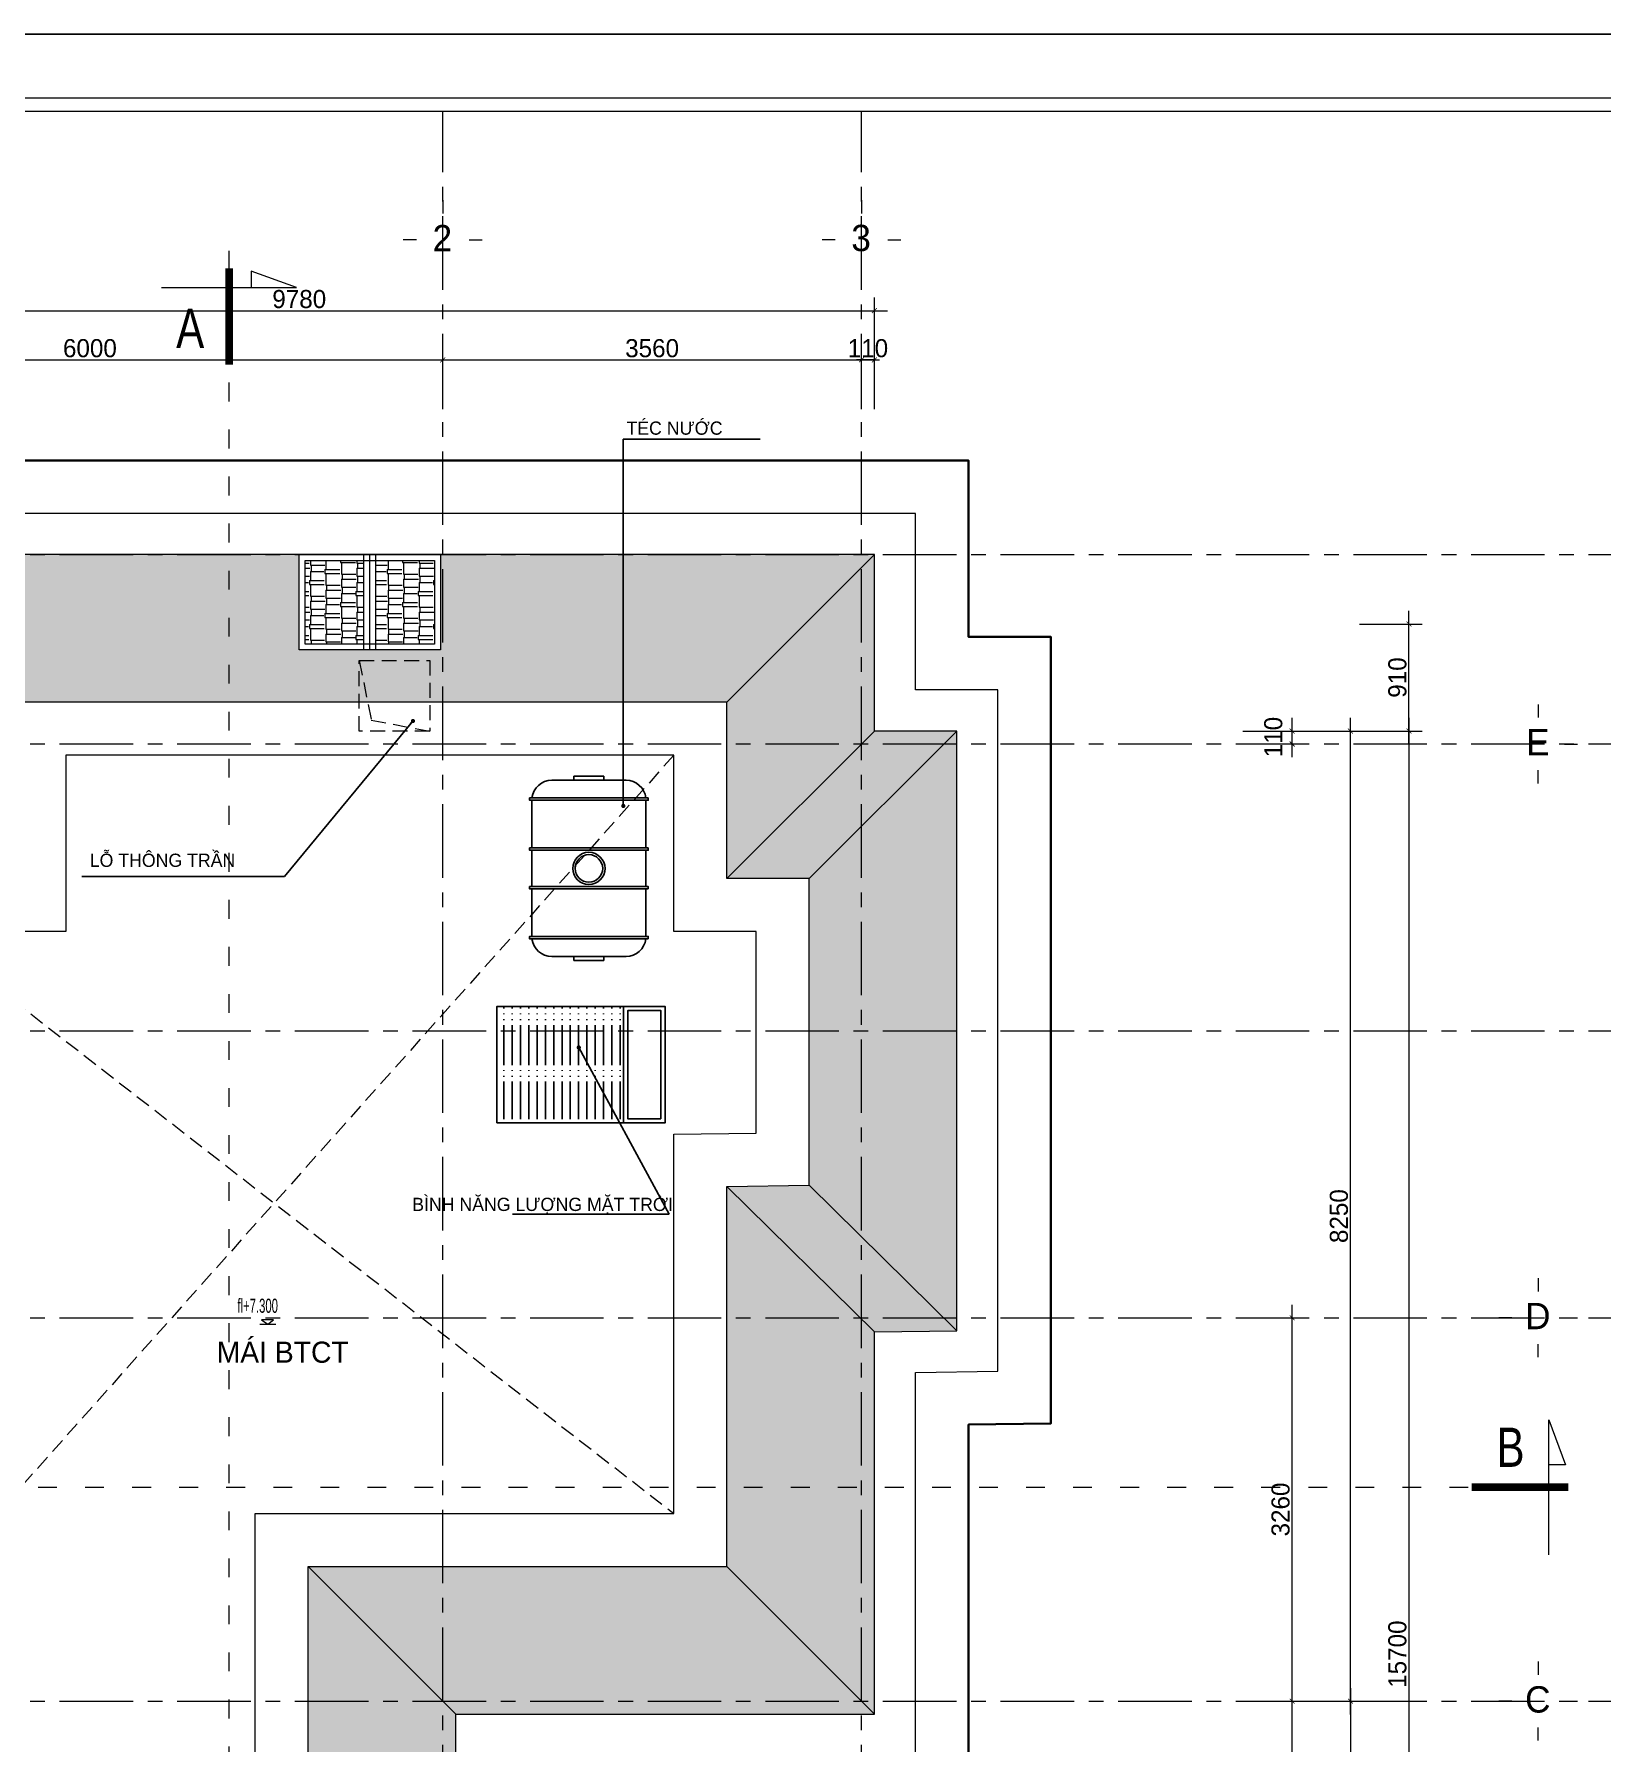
# Model space of a CAD drawing. Header units: millimetres. Extents: x 1832547 to 2001569, y -558009 to -417808.
# Drawn here: x 1956980 to 1970309, y -475224 to -460694 of the extents above; entities that cross this region are included whole.
import ezdxf
from ezdxf.enums import TextEntityAlignment as Align

# ---------------------------------------------------------------- set-up
doc = ezdxf.new("R2010")
doc.units = ezdxf.units.MM
doc.header["$MEASUREMENT"] = 0
for name, pattern in [('ACAD_ISO03W100', [30, 12, -18]), ('CENTER', [2, 1.25, -0.25, 0.25, -0.25]), ('HIDDEN', [9.525, 6.35, -3.175])]:
    doc.linetypes.add(name, pattern=pattern)
doc.layers.get('0').update_dxf_attribs({"linetype": 'CONTINUOUS'})
doc.layers.get('DEFPOINTS').update_dxf_attribs({"linetype": 'CONTINUOUS'})
for name, color, linetype, lineweight in [('02CAT', 2, 'CONTINUOUS', 25), ('AUDIT_I_120404221301-0', 7, 'CONTINUOUS', 15), ('AUDIT_I_160126172308-0', 7, 'CONTINUOUS', 5), ('CA. TUONG', 30, 'CONTINUOUS', 30), ('CA.cat 30', 30, 'CONTINUOUS', 35), ('CA.dim 08', 8, 'CONTINUOUS', 13), ('CA.khuat 75', 75, 'HIDDEN', 9), ('CA.noi that 15', 15, 'CONTINUOUS', 9), ('CA.TEXT', 7, 'CONTINUOUS', 15), ('CA.thay 145', 145, 'CONTINUOUS', 18), ('CA.tim 67', 67, 'CENTER', 9), ('CA.vat lieu 08', 8, 'CONTINUOUS', 5), ('CA.vat lieu 179', 179, 'CONTINUOUS', 5), ('CHU', 3, 'CONTINUOUS', 13)]:
    doc.layers.add(name, color=color, linetype=linetype, lineweight=lineweight)
doc.layers.add('4SHAC-NETCAT', color=4, linetype='CONTINUOUS')
doc.styles.add('CA.JSC1', font='Vhavan.ttf', dxfattribs={"width": 0.8})
doc.styles.add('chu ghi chu', font='nghia5.shx', dxfattribs={"height": 200})
doc.styles.get("Standard").update_dxf_attribs({"font": 'roman.shx'})
doc.styles.add('ZENI2', font='Vhavanb.ttf')
doc.dimstyles.new('CA 60', dxfattribs={"dimscale": 0.6, "dimtxt": 220, "dimasz": 60, "dimexe": 60, "dimexo": 0, "dimgap": 30, "dimtad": 1, "dimdec": 0, "dimrnd": 5, "dimzin": 0, "dimdsep": 46, "dimtxsty": 'Standard', "dimblk": 'ARCHTICK', "dimcen": 0.09, "dimdle": 60, "dimclrd": 256, "dimclre": 256, "dimclrt": 255, "dimadec": 0, "dimazin": 0, "dimtfac": 1, "dimtdec": 0, "dimtix": 1, "dimtmove": 2, "dimatfit": 3, "dimldrblk": 'DOT', "dimfxl": 600, "dimfxlon": 1, "dimtolj": 1, "dimtzin": 0, "dimarcsym": 0})
doc.dimstyles.new('CA 70', dxfattribs={"dimscale": 0.7, "dimtxt": 220, "dimasz": 60, "dimexe": 160, "dimexo": 0, "dimgap": 30, "dimtad": 1, "dimdec": 0, "dimrnd": 5, "dimzin": 0, "dimdsep": 46, "dimtxsty": 'Standard', "dimblk": 'ARCHTICK', "dimcen": 0.09, "dimdle": 160, "dimclrd": 256, "dimclre": 256, "dimclrt": 255, "dimadec": 0, "dimazin": 0, "dimtfac": 1, "dimtdec": 0, "dimtix": 1, "dimtmove": 2, "dimatfit": 3, "dimldrblk": 'DOT', "dimfxl": 600, "dimfxlon": 1, "dimtolj": 1, "dimtzin": 0, "dimarcsym": 0})
pattern_1 = [(0, (1387.75, 318.98), (280.5, 132), [66, -55, 77, -33, 99, -44]), (0, (1453.75, 324.48), (280.5, 132), [55, -209, 44, -66]), (0, (1585.75, 310.73), (280.5, 132), [33, -341]), (90, (1387.75, 318.98), (-93.5, 132), [126.5, -401.5]), (90, (1453.75, 318.98), (-93.5, 132), [123.75, -404.25]), (90, (1508.75, 318.98), (-93.5, 132), [115.5, -412.5]), (90, (1585.75, 310.73), (-93.5, 132), [126.5, -401.5]), (90, (1618.75, 310.73), (-93.5, 132), [126.5, -401.5]), (90, (1717.75, 318.98), (-93.5, 132), [121, -407])]

# ---------------------------------------------------------------- blocks, each defined once
blk = doc.blocks.new('A$C2d76a15f')
at = {"color": 4, "linetype": 'Continuous', "lineweight": 18}
blk.add_line((27498, 19313), (1212, 19313), dxfattribs=at)
blk.add_line((27405, 19220), (1306, 19220))
at = {"layer": 'DEFPOINTS', "ltscale": 600}
blk.add_line((0, 19765), (27951, 19765), dxfattribs=at)
blk = doc.blocks.new('_ArchTick')
at = {"color": 1, "linetype": 'ByBlock', "const_width": 0.15}
blk.add_lwpolyline([(-0.5, -0.5), (0.5, 0.5)], dxfattribs=at)
blk = doc.blocks.new('*D705')
at = {"layer": 'CA.dim 08', "lineweight": -2, "transparency": 16777216}
for p, q in [((1967676, -478822), (1967676, -474758)), ((1967256, -474870), (1967788, -474870)), ((1967256, -478710), (1967788, -478710))]:
    blk.add_line(p, q, dxfattribs=at)
at = {"layer": 'DEFPOINTS', "color": 0, "transparency": 16777216}
for p in [(1967083, -474870), (1967676, -474870), (1967083, -478710)]:
    blk.add_point(p, dxfattribs=at)
at = {"layer": 'CA.dim 08', "lineweight": -2, "transparency": 16777216, "xscale": 42, "yscale": 42, "zscale": 42}
for p, rotation in [((1967676, -474870), 90), ((1967676, -478710), 270)]:
    blk.add_blockref('_ArchTick', p, dxfattribs=dict(at, rotation=rotation))
at = {"layer": 'CA.dim 08', "color": 255, "transparency": 16777216, "insert": (1967578, -476790), "char_height": 154, "attachment_point": 5, "rotation": 90}
blk.add_mtext('\\A1;3840', dxfattribs=at)
blk = doc.blocks.new('_DOT')
at = {"color": 1, "linetype": 'ByBlock'}
blk.add_line((-0.5, 0), (-1, 0), dxfattribs=at)
at = {"color": 1, "linetype": 'ByBlock', "const_width": 0.5}
blk.add_lwpolyline([(-0.25, 0, 1), (0.25, 0, 1)], format="xyb", close=True, dxfattribs=at)
blk = doc.blocks.new('*D706')
at = {"layer": 'CA.dim 08', "lineweight": -2, "transparency": 16777216}
for p, q in [((1967676, -474982), (1967676, -471498)), ((1967256, -471610), (1967788, -471610)), ((1967256, -474870), (1967788, -474870))]:
    blk.add_line(p, q, dxfattribs=at)
at = {"layer": 'DEFPOINTS', "color": 0, "transparency": 16777216}
for p in [(1967083, -471610), (1967676, -471610), (1967083, -474870)]:
    blk.add_point(p, dxfattribs=at)
at = {"layer": 'CA.dim 08', "lineweight": -2, "transparency": 16777216, "xscale": 42, "yscale": 42, "zscale": 42}
for p, rotation in [((1967676, -471610), 90), ((1967676, -474870), 270)]:
    blk.add_blockref('_ArchTick', p, dxfattribs=dict(at, rotation=rotation))
at = {"layer": 'CA.dim 08', "color": 255, "transparency": 16777216, "insert": (1967578, -473240), "char_height": 154, "attachment_point": 5, "rotation": 90}
blk.add_mtext('\\A1;3260', dxfattribs=at)
blk = doc.blocks.new('*D707')
at = {"layer": 'CA.dim 08', "lineweight": -2, "transparency": 16777216}
for p, q in [((1967676, -466842), (1967676, -466508)), ((1967256, -466620), (1967788, -466620)), ((1967256, -466730), (1967788, -466730))]:
    blk.add_line(p, q, dxfattribs=at)
at = {"layer": 'DEFPOINTS', "color": 0, "transparency": 16777216}
for p in [(1967083, -466620), (1967676, -466620), (1967083, -466730)]:
    blk.add_point(p, dxfattribs=at)
at = {"layer": 'CA.dim 08', "lineweight": -2, "transparency": 16777216, "xscale": 42, "yscale": 42, "zscale": 42}
for p, rotation in [((1967676, -466620), 90), ((1967676, -466730), 270)]:
    blk.add_blockref('_ArchTick', p, dxfattribs=dict(at, rotation=rotation))
at = {"layer": 'CA.dim 08', "color": 255, "transparency": 16777216, "insert": (1967516, -466671), "char_height": 154, "attachment_point": 5, "rotation": 90}
blk.add_mtext('\\A1;110', dxfattribs=at)
blk = doc.blocks.new('*D708')
at = {"layer": 'CA.dim 08', "lineweight": -2, "transparency": 16777216}
for p, q in [((1968172, -474758), (1968172, -482432)), ((1967752, -474870), (1968284, -474870)), ((1967752, -482320), (1968284, -482320))]:
    blk.add_line(p, q, dxfattribs=at)
at = {"layer": 'DEFPOINTS', "color": 0, "transparency": 16777216}
for p in [(1967083, -474870), (1967083, -482320), (1968172, -482320)]:
    blk.add_point(p, dxfattribs=at)
at = {"layer": 'CA.dim 08', "lineweight": -2, "transparency": 16777216, "xscale": 42, "yscale": 42, "zscale": 42}
for p, rotation in [((1968172, -474870), 90), ((1968172, -482320), 270)]:
    blk.add_blockref('_ArchTick', p, dxfattribs=dict(at, rotation=rotation))
at = {"layer": 'CA.dim 08', "color": 255, "transparency": 16777216, "insert": (1968074, -478595), "char_height": 154, "attachment_point": 5, "rotation": 90}
blk.add_mtext('\\A1;7450', dxfattribs=at)
blk = doc.blocks.new('*D709')
at = {"layer": 'CA.dim 08', "lineweight": -2, "transparency": 16777216}
for p, q in [((1968172, -474982), (1968172, -466508)), ((1967752, -466620), (1968284, -466620)), ((1967752, -474870), (1968284, -474870))]:
    blk.add_line(p, q, dxfattribs=at)
at = {"layer": 'DEFPOINTS', "color": 0, "transparency": 16777216}
for p in [(1967083, -466620), (1968172, -466620), (1967083, -474870)]:
    blk.add_point(p, dxfattribs=at)
at = {"layer": 'CA.dim 08', "lineweight": -2, "transparency": 16777216, "xscale": 42, "yscale": 42, "zscale": 42}
for p, rotation in [((1968172, -466620), 90), ((1968172, -474870), 270)]:
    blk.add_blockref('_ArchTick', p, dxfattribs=dict(at, rotation=rotation))
at = {"layer": 'CA.dim 08', "color": 255, "transparency": 16777216, "insert": (1968074, -470745), "char_height": 154, "attachment_point": 5, "rotation": 90}
blk.add_mtext('\\A1;8250', dxfattribs=at)
blk = doc.blocks.new('*D711')
at = {"layer": 'CA.dim 08', "lineweight": -2, "transparency": 16777216}
for p, q in [((1968669, -466508), (1968669, -482432)), ((1968249, -466620), (1968781, -466620)), ((1968249, -482320), (1968781, -482320))]:
    blk.add_line(p, q, dxfattribs=at)
at = {"layer": 'DEFPOINTS', "color": 0, "transparency": 16777216}
for p in [(1967579, -466620), (1967579, -482320), (1968669, -482320)]:
    blk.add_point(p, dxfattribs=at)
at = {"layer": 'CA.dim 08', "lineweight": -2, "transparency": 16777216, "xscale": 42, "yscale": 42, "zscale": 42}
for p, rotation in [((1968669, -466620), 90), ((1968669, -482320), 270)]:
    blk.add_blockref('_ArchTick', p, dxfattribs=dict(at, rotation=rotation))
at = {"layer": 'CA.dim 08', "color": 255, "transparency": 16777216, "insert": (1968571, -474470), "char_height": 154, "attachment_point": 5, "rotation": 90}
blk.add_mtext('\\A1;15700', dxfattribs=at)
blk = doc.blocks.new('*D720')
at = {"layer": 'CA.dim 08', "lineweight": -2, "transparency": 16777216}
for p, q in [((1968669, -466732), (1968669, -465598)), ((1968249, -465710), (1968781, -465710)), ((1968249, -466620), (1968781, -466620))]:
    blk.add_line(p, q, dxfattribs=at)
at = {"layer": 'DEFPOINTS', "color": 0, "transparency": 16777216}
for p in [(1965624, -465710), (1968669, -465710), (1968172, -466620)]:
    blk.add_point(p, dxfattribs=at)
at = {"layer": 'CA.dim 08', "lineweight": -2, "transparency": 16777216, "xscale": 42, "yscale": 42, "zscale": 42}
for p, rotation in [((1968669, -465710), 90), ((1968669, -466620), 270)]:
    blk.add_blockref('_ArchTick', p, dxfattribs=dict(at, rotation=rotation))
at = {"layer": 'CA.dim 08', "color": 255, "transparency": 16777216, "insert": (1968571, -466165), "char_height": 154, "attachment_point": 5, "rotation": 90}
blk.add_mtext('\\A1;910', dxfattribs=at)
blk = doc.blocks.new('A$C6dc074dd')
at = {"layer": 'CA.TEXT'}
for points in [[(117, 37), (15, 37), (68, 0), (117, 37)], [(0, 0), (137, 0)]]:
    blk.add_lwpolyline(points, dxfattribs=at)
blk = doc.blocks.new('FDBNDFJKBNFJKDNBFD')
at = {"layer": 'CA.vat lieu 08'}
for p, q in [((664804, -453296), (664804, -453401)), ((664594, -453612), (664490, -453612)), ((665015, -453612), (665119, -453612)), ((664804, -453926), (664804, -453821))]:
    blk.add_line(p, q, dxfattribs=at)
blk = doc.blocks.new('*D728')
at = {"layer": 'CA.dim 08', "lineweight": -2, "transparency": 16777216}
for p, q in [((1954454, -463883), (1954454, -463351)), ((1960454, -463883), (1960454, -463351)), ((1954342, -463463), (1960566, -463463))]:
    blk.add_line(p, q, dxfattribs=at)
at = {"layer": 'DEFPOINTS', "color": 0, "transparency": 16777216}
for p in [(1960454, -463463), (1954454, -464096), (1960454, -464096)]:
    blk.add_point(p, dxfattribs=at)
at = {"layer": 'CA.dim 08', "lineweight": -2, "transparency": 16777216, "xscale": 42, "yscale": 42, "zscale": 42, "rotation": 180}
blk.add_blockref('_ArchTick', (1954454, -463463), dxfattribs=at)
at = {"layer": 'CA.dim 08', "lineweight": -2, "transparency": 16777216, "xscale": 42, "yscale": 42, "zscale": 42}
blk.add_blockref('_ArchTick', (1960454, -463463), dxfattribs=at)
at = {"layer": 'CA.dim 08', "color": 255, "transparency": 16777216, "insert": (1957454, -463365), "char_height": 154, "attachment_point": 5}
blk.add_mtext('\\A1;6000', dxfattribs=at)
blk = doc.blocks.new('*D729')
at = {"layer": 'CA.dim 08', "lineweight": -2, "transparency": 16777216}
for p, q in [((1960454, -463883), (1960454, -463351)), ((1964014, -463883), (1964014, -463351)), ((1960342, -463463), (1964126, -463463))]:
    blk.add_line(p, q, dxfattribs=at)
at = {"layer": 'DEFPOINTS', "color": 0, "transparency": 16777216}
for p in [(1964014, -463463), (1960454, -464096), (1964014, -464096)]:
    blk.add_point(p, dxfattribs=at)
at = {"layer": 'CA.dim 08', "lineweight": -2, "transparency": 16777216, "xscale": 42, "yscale": 42, "zscale": 42, "rotation": 180}
blk.add_blockref('_ArchTick', (1960454, -463463), dxfattribs=at)
at = {"layer": 'CA.dim 08', "lineweight": -2, "transparency": 16777216, "xscale": 42, "yscale": 42, "zscale": 42}
blk.add_blockref('_ArchTick', (1964014, -463463), dxfattribs=at)
at = {"layer": 'CA.dim 08', "color": 255, "transparency": 16777216, "insert": (1962234, -463365), "char_height": 154, "attachment_point": 5}
blk.add_mtext('\\A1;3560', dxfattribs=at)
blk = doc.blocks.new('*D730')
at = {"layer": 'CA.dim 08', "lineweight": -2, "transparency": 16777216}
for p, q in [((1964014, -463883), (1964014, -463351)), ((1964124, -463883), (1964124, -463351)), ((1964014, -463463), (1963972, -463463)), ((1964124, -463463), (1964014, -463463)), ((1964124, -463463), (1964166, -463463))]:
    blk.add_line(p, q, dxfattribs=at)
at = {"layer": 'DEFPOINTS', "color": 0, "transparency": 16777216}
for p in [(1964014, -463463), (1964014, -464096), (1964124, -464096)]:
    blk.add_point(p, dxfattribs=at)
at = {"layer": 'CA.dim 08', "lineweight": -2, "transparency": 16777216, "xscale": 42, "yscale": 42, "zscale": 42}
blk.add_blockref('_ArchTick', (1964014, -463463), dxfattribs=at)
at = {"layer": 'CA.dim 08', "lineweight": -2, "transparency": 16777216, "xscale": 42, "yscale": 42, "zscale": 42, "rotation": 180}
blk.add_blockref('_ArchTick', (1964124, -463463), dxfattribs=at)
at = {"layer": 'CA.dim 08', "color": 255, "transparency": 16777216, "insert": (1964069, -463365), "char_height": 154, "attachment_point": 5}
blk.add_mtext('\\A1;110', dxfattribs=at)
blk = doc.blocks.new('*D731')
at = {"layer": 'CA.dim 08', "lineweight": -2, "transparency": 16777216}
for p, q in [((1954344, -463465), (1954344, -462933)), ((1964124, -463465), (1964124, -462933)), ((1954232, -463045), (1964236, -463045))]:
    blk.add_line(p, q, dxfattribs=at)
at = {"layer": 'DEFPOINTS', "color": 0, "transparency": 16777216}
for p in [(1964124, -463045), (1954344, -464096), (1964124, -464096)]:
    blk.add_point(p, dxfattribs=at)
at = {"layer": 'CA.dim 08', "lineweight": -2, "transparency": 16777216, "xscale": 42, "yscale": 42, "zscale": 42, "rotation": 180}
blk.add_blockref('_ArchTick', (1954344, -463045), dxfattribs=at)
at = {"layer": 'CA.dim 08', "lineweight": -2, "transparency": 16777216, "xscale": 42, "yscale": 42, "zscale": 42}
blk.add_blockref('_ArchTick', (1964124, -463045), dxfattribs=at)
at = {"layer": 'CA.dim 08', "color": 255, "transparency": 16777216, "insert": (1959234, -462947), "char_height": 154, "attachment_point": 5}
blk.add_mtext('\\A1;9780', dxfattribs=at)
blk = doc.blocks.new('vet cat')
at = {"layer": 'CA.cat 30', "const_width": 50}
blk.add_lwpolyline([(-82592, -188552), (-81976, -188552)], dxfattribs=at)
at = {"layer": 'CA.thay 145'}
blk.add_line((-82574, -188411), (-82469, -188411), dxfattribs=at)
blk.add_lwpolyline([(-82469, -188983), (-82469, -188122), (-82574, -188411)], dxfattribs=at)
blk = doc.blocks.new('1E3E')
at = {"layer": 'CA.thay 145', "color": 1, "linetype": 'ACAD_ISO03W100', "ltscale": 10}
for points in [[(800630, 801253), (800630, 815894), (800630, 815894), (800630, 816382)], [(791912, 808428), (808757, 808428)]]:
    blk.add_lwpolyline(points, dxfattribs=at)
at = {"layer": 'CA.cat 30', "rotation": 270}
blk.add_blockref('vet cat', (989182, 733610), dxfattribs=at)
at = {"layer": 'CA.cat 30', "xscale": -1}
blk.add_blockref('vet cat', (726577, 996980), dxfattribs=at)
at = {"layer": 'AUDIT_I_120404221301-0', "style": 'CA.JSC1', "text_generation_flag": 2, "width": 0.8}
blk.add_text('a', height=250, dxfattribs=at).set_placement((800471, 815694))
at = {"layer": 'AUDIT_I_120404221301-0', "style": 'CA.JSC1', "width": 0.8}
blk.add_text('B', height=250, dxfattribs=at).set_placement((808712, 808557))
blk = doc.blocks.new('fgdh')
at = {"layer": '02CAT'}
for p, q in [((39913673, 31514414), (39913673, 31515046)), ((39915173, 31514414), (39915173, 31515046))]:
    blk.add_line(p, q, dxfattribs=at)
for points in [[(39913823, 31514226), (39913823, 31515235), (39913844, 31515235), (39913844, 31514226)], [(39914249, 31514226), (39914249, 31515235), (39914269, 31515235), (39914269, 31514226)], [(39914597, 31514226), (39914597, 31515235), (39914577, 31515235), (39914577, 31514226)], [(39915023, 31514226), (39915023, 31515235), (39915002, 31515235), (39915002, 31514226)], [(39913640, 31514604), (39913640, 31514857), (39913673, 31514857), (39913673, 31514604)], [(39915206, 31514604), (39915206, 31514857), (39915173, 31514857), (39915173, 31514604)]]:
    blk.add_lwpolyline(points, close=True, dxfattribs=at)
for points in [[(39913823, 31515215), (39913823, 31514245)], [(39914249, 31515215), (39913844, 31515215)], [(39914577, 31515215), (39914269, 31515215)], [(39915002, 31515215), (39914597, 31515215)], [(39915023, 31514245), (39915023, 31515215)], [(39913844, 31514245), (39914249, 31514245)], [(39914269, 31514245), (39914577, 31514245)], [(39914597, 31514245), (39915002, 31514245)]]:
    blk.add_lwpolyline(points, dxfattribs=at)
for radius in [137, 117]:
    blk.add_circle((39914423, 31514730), radius, dxfattribs=at)
for centre, start, end in [((39913847, 31515043), 97.774, 178.9884), ((39915000, 31515043), 1.0116, 82.226), ((39913847, 31514417), 181.0116, 262.226), ((39915000, 31514417), 277.774, 358.9884)]:
    blk.add_arc(centre, 173, start, end, dxfattribs=at)
blk = doc.blocks.new('nl.22')
at = {"layer": '4SHAC-NETCAT'}
h = blk.add_hatch(dxfattribs=at)
h.set_pattern_fill('ACAD_ISO05W100', color=256, scale=20, angle=180, style=0)
h.set_pattern_definition([(180, (5967034.17, 124292.64), (-1e-14, -100), [480, -60, 10, -60, 10, -60])])
h.paths.add_polyline_path([(-864, 985), (493, 985), (493, -539), (-864, -539)])
blk.add_line((-907, -539), (493, -539), dxfattribs=at)
for points in [[(-907, 985), (-907, -1039), (493, -1039), (493, 985)], [(-857, -989), (-857, -589), (443, -589), (443, -989)]]:
    blk.add_lwpolyline(points, close=True, dxfattribs=at)
blk = doc.blocks.new('t5hy6')
at = {"layer": 'CA.vat lieu 179'}
h = blk.add_hatch(dxfattribs=at)
h.set_pattern_fill('AR-RSHKE', color=256, scale=11)
h.set_pattern_definition(pattern_1)
h.paths.add_polyline_path([(1959233.9, -465119.8), (1955599.2, -465119.8), (1956799.2, -466374.8), (1962869.3, -466374.8), (1964124.3, -465119.8), (1964124.3, -465119.8), (1960434.5, -465119.8), (1960434.5, -465930), (1959233.9, -465930)], flags=17)
h.paths.add_polyline_path([(1956799.2, -466374.8), (1955599.2, -465119.8), (1955544.2, -465119.8), (1955544.2, -466619.8), (1956799.2, -467874.8)], flags=17)
h.paths.add_polyline_path([(1955544.2, -466619.8), (1954344.2, -466619.8), (1954344.2, -466729.8), (1955599.2, -467874.8), (1956799.2, -467874.8)], flags=16)
h.paths.add_polyline_path([(1955599.2, -467874.8), (1954344.2, -466729.8), (1954344.2, -468569.5), (1955154.5, -468569.5), (1955154.5, -469770.1), (1954344.2, -469770.1), (1954344.2, -470809.8), (1955599.2, -472064.8)], flags=17)
h.paths.add_polyline_path([(1954344.2, -470809.8), (1952234.2, -470809.8), (1953489.2, -472064.8), (1955599.2, -472064.8)])
h.paths.add_polyline_path([(1953489.2, -472064.8), (1952234.2, -470809.8), (1952234.2, -470809.8), (1952234.2, -472639.5), (1953044.5, -472639.5), (1953044.5, -473840.1), (1952234.2, -473840.1), (1952234.2, -475669.8), (1953489.2, -474414.8)])
h.paths.add_polyline_path([(1955599.2, -474414.8), (1953489.2, -474414.8), (1952234.2, -475669.8), (1954344.2, -475669.8)])
h.paths.add_polyline_path([(1955599.2, -474414.8), (1954344.2, -475669.8), (1954344.2, -478819.8), (1954454.2, -478819.8), (1955599.2, -477564.8)])
h.paths.add_polyline_path([(1959309.3, -477564.8), (1955599.2, -477564.8), (1954454.2, -478819.8), (1956853.9, -478819.8), (1956853.9, -478009.5), (1958054.5, -478009.5), (1958054.5, -478819.8), (1960564.3, -478819.8)])
h.paths.add_polyline_path([(1960564.3, -474979.8), (1959309.3, -473724.8), (1959309.3, -477564.8), (1960564.3, -478819.8)])
h.paths.add_polyline_path([(1962869.3, -473724.8), (1959309.3, -473724.8), (1960564.3, -474979.8), (1964124.3, -474979.8)])
h.paths.add_polyline_path([(1964124.3, -471729.8), (1962869.3, -470492.6), (1962869.3, -473724.8), (1964124.3, -474979.8)])
h.paths.add_polyline_path([(1963569.3, -470482.6), (1962869.3, -470492.6), (1964124.3, -471729.8), (1964824.3, -471719.8)], flags=17)
h.paths.add_polyline_path([(1964824.3, -466619.8), (1964124.3, -466619.8), (1964124.3, -465119.8), (1955544.2, -465119.8), (1955544.2, -466619.8), (1954344.2, -466619.8), (1954344.2, -468569.5), (1955154.5, -468569.5), (1955154.5, -469770.1), (1954344.2, -469770.1), (1954344.2, -470809.8), (1955599.2, -472064.8), (1955599.2, -467874.8), (1956799.2, -467874.8), (1956799.2, -466374.8), (1962869.3, -466374.8), (1962869.3, -467874.8), (1963569.3, -467874.8), (1963569.3, -470482.6), (1964824.3, -471719.8)])
h.paths.add_polyline_path([(1960434.5, -465930), (1959233.9, -465930), (1959233.9, -465119.8), (1960434.5, -465119.8)], flags=16)
h = blk.add_hatch(dxfattribs=at)
h.set_pattern_fill('AR-RSHKE', color=256, scale=11)
h.set_pattern_definition(pattern_1)
h.paths.add_polyline_path([(1964124.3, -465119.8), (1964124.3, -465119.8), (1960434.5, -465119.8), (1960434.5, -465930), (1959233.9, -465930), (1959233.9, -465119.8), (1955599.2, -465119.8), (1956799.2, -466374.8), (1962869.3, -466374.8)])
h.paths.add_polyline_path([(1956799.2, -466374.8), (1955599.2, -465119.8), (1955544.2, -465119.8), (1955544.2, -466619.8), (1956799.2, -467874.8)])
h.paths.add_polyline_path([(1955544.2, -466619.8), (1954344.2, -466619.8), (1954344.2, -466729.8), (1955599.2, -467874.8), (1956799.2, -467874.8)])
h.paths.add_polyline_path([(1955599.2, -467874.8), (1954344.2, -466729.8), (1954344.2, -468569.5), (1955154.5, -468569.5), (1955154.5, -469770.1), (1954344.2, -469770.1), (1954344.2, -470809.8), (1955599.2, -472064.8)])
h = blk.add_hatch(dxfattribs=at)
h.set_pattern_fill('AR-RSHKE', color=256, scale=11, angle=-90)
h.set_pattern_definition([(270, (2430436.52, 1490971.36), (132, -280.5), [66, -55, 77, -33, 99, -44]), (270, (2430442.02, 1490905.36), (132, -280.5), [55, -209, 44, -66]), (270, (2430428.27, 1490773.36), (132, -280.5), [33, -341]), (360, (2430436.52, 1490971.36), (132, 93.5), [126.5, -401.5]), (360, (2430436.52, 1490905.36), (132, 93.5), [123.75, -404.25]), (360, (2430436.52, 1490850.36), (132, 93.5), [115.5, -412.5]), (360, (2430428.27, 1490773.36), (132, 93.5), [126.5, -401.5]), (360, (2430428.27, 1490740.36), (132, 93.5), [126.5, -401.5]), (360, (2430436.52, 1490641.36), (132, 93.5), [121, -407])])
h.paths.add_polyline_path([(1960384.5, -465880), (1960384.5, -465169.8), (1959884.2, -465169.8), (1959884.2, -465880)])
h.paths.add_polyline_path([(1959784.2, -465880), (1959784.2, -465169.8), (1959283.9, -465169.8), (1959283.9, -465880)])
at = {"layer": 'CA. TUONG'}
blk.add_lwpolyline([(1953544.2, -465819.8), (1953544.2, -470009.8), (1951294.2, -470009.8), (1951294.2, -476469.8), (1953544.2, -476469.8), (1953544.2, -479619.8), (1961364.3, -479619.8), (1961364.3, -475779.8), (1964924.3, -475779.8), (1964924.3, -472518.4), (1965624.3, -472508.4), (1965624.3, -465819.8), (1964924.3, -465819.8), (1964924.3, -464319.8), (1954744.2, -464319.8), (1954744.2, -465819.8)], close=True, dxfattribs=at)
at = {"layer": 'CA.dim 08'}
for points in [[(1964124.3, -465119.8), (1962869.3, -466374.8)], [(1964124.3, -466619.8), (1962869.3, -467874.8)], [(1964824.3, -466619.8), (1963569.3, -467874.8)], [(1962869.3, -470492.6), (1964124.3, -471729.8)], [(1963569.3, -470482.6), (1964824.3, -471719.8)], [(1959309.3, -473724.8), (1960564.3, -474979.8)], [(1962869.3, -473724.8), (1964124.3, -474979.8)]]:
    blk.add_lwpolyline(points, dxfattribs=at)
at = {"layer": 'CA.khuat 75', "ltscale": 20}
blk.add_lwpolyline([(1960344.3, -466019.8), (1960344.3, -466619.8), (1959744.3, -466619.8), (1959744.3, -466019.8)], close=True, dxfattribs=at)
for points in [[(1959744.3, -466019.8), (1959846, -466528), (1960344.3, -466619.8)], [(1962419.3, -466824.8), (1956049.2, -473964.8)], [(1956049.2, -468324.8), (1962419.3, -473274.8)]]:
    blk.add_lwpolyline(points, dxfattribs=at)
at = {"layer": 'CA.thay 145'}
blk.add_line((1959834.2, -465930), (1959834.2, -465119.8), dxfattribs=at)
for points in [[(1954344.2, -466619.8), (1954344.2, -470809.8), (1952234.2, -470809.8), (1952234.2, -475669.8), (1954344.2, -475669.8), (1954344.2, -478819.8), (1960564.3, -478819.8), (1960564.3, -474979.8), (1964124.3, -474979.8), (1964124.3, -471729.8), (1964824.3, -471719.8), (1964824.3, -466619.8), (1964124.3, -466619.8), (1964124.3, -465119.8), (1955544.2, -465119.8), (1955544.2, -466619.8)], [(1960434.5, -465119.8), (1960434.5, -465930), (1959233.9, -465930), (1959233.9, -465119.8)], [(1955599.2, -467874.8), (1955599.2, -472064.8), (1953489.2, -472064.8), (1953489.2, -474414.8), (1955599.2, -474414.8), (1955599.2, -477564.8), (1959309.3, -477564.8), (1959309.3, -473724.8), (1962869.3, -473724.8), (1962869.3, -470492.6), (1963569.3, -470482.6), (1963569.3, -467874.8), (1962869.3, -467874.8), (1962869.3, -466374.8), (1956799.2, -466374.8), (1956799.2, -467874.8)]]:
    blk.add_lwpolyline(points, close=True, dxfattribs=at)
at = {"layer": 'CA.tim 67', "ltscale": 500}
for p, q in [((1960454.3, -483867.1), (1960454.3, -461351.6)), ((1964014.3, -483867.1), (1964014.3, -461351.6)), ((1945196.8, -465119.8), (1973537.2, -465119.8)), ((1945196.8, -466729.8), (1973537.2, -466729.8)), ((1945196.8, -469169.8), (1973537.2, -469169.8)), ((1945196.8, -471609.8), (1973537.2, -471609.8)), ((1945196.8, -474869.8), (1973537.2, -474869.8))]:
    blk.add_line(p, q, dxfattribs=at)
at = {"layer": 'CA.vat lieu 08', "ltscale": 1000}
for p, q in [((1959784.2, -465930), (1959784.2, -465119.8)), ((1959884.2, -465930), (1959884.2, -465119.8))]:
    blk.add_line(p, q, dxfattribs=at)
for points in [[(1953994.2, -466269.8), (1953994.2, -470459.8), (1951744.2, -470459.8), (1951744.2, -476019.8), (1953994.2, -476019.8), (1953994.2, -479169.8), (1960914.3, -479169.8), (1960914.3, -475329.8), (1964474.3, -475329.8), (1964474.3, -472074.8), (1965174.3, -472064.8), (1965174.3, -466269.8), (1964474.3, -466269.8), (1964474.3, -464769.8), (1955194.2, -464769.8), (1955194.2, -466269.8)], [(1960384.5, -465169.8), (1960384.5, -465880), (1959283.9, -465880), (1959283.9, -465169.8)], [(1956049.2, -468324.8), (1956049.2, -472514.8), (1953939.2, -472514.8), (1953939.2, -473964.8), (1956049.2, -473964.8), (1956049.2, -477114.8), (1958859.3, -477114.8), (1958859.3, -473274.8), (1962419.3, -473274.8), (1962419.3, -470049), (1963119.3, -470039), (1963119.3, -468324.8), (1962419.3, -468324.8), (1962419.3, -466824.8), (1957249.2, -466824.8), (1957249.2, -468324.8)]]:
    blk.add_lwpolyline(points, close=True, dxfattribs=at)
at = {"layer": 'CA.dim 08', "xscale": -1.066666666666667, "yscale": 1.066666666666667, "zscale": 1.066666666666667}
for p in [(2669579.1, 21410.4), (2673139.1, 21410.4), (2678892.5, 17122.5), (2678892.5, 12242.5), (2678892.5, 8982.5)]:
    blk.add_blockref('FDBNDFJKBNFJKDNBFD', p, dxfattribs=at)
at = {"layer": 'CA.TEXT'}
blk.add_blockref('A$C6dc074dd', (1958898.6, -471664.9), dxfattribs=at)
at = {"layer": 'AUDIT_I_160126172308-0', "style": 'CA.JSC1'}
for s, p in [('2', (1960450.8, -462426.8)), ('3', (1964010.8, -462426.8)), ('e', (1969764.1, -466714.7)), ('d', (1969764.1, -471594.7)), ('c', (1969764.1, -474854.7))]:
    blk.add_text(s, height=224, dxfattribs=at).set_placement(p, align=Align.MIDDLE)
at = {"layer": 'CA.TEXT', "style": 'chu ghi chu', "width": 0.6}
blk.add_text('fl+7.300', height=120, dxfattribs=at).set_placement((1958707.7, -471567.1))
at = {"layer": 'CA.TEXT', "style": 'ZENI2'}
blk.add_text('m¸i btct', height=180, dxfattribs=at).set_placement((1958531.6, -471992.1))
at = {"layer": 'CA.dim 08'}
for base, p1, p2, picture, middle in [((1964124.3, -463045.3), (1954344.2, -464095.9), (1964124.3, -464095.9), '*D731', (1959234.2, -462947.3)), ((1960454.3, -463463.4), (1954454.2, -464095.9), (1960454.3, -464095.9), '*D728', (1957454.2, -463365.4)), ((1964014.3, -463463.4), (1960454.3, -464095.9), (1964014.3, -464095.9), '*D729', (1962234.3, -463365.4)), ((1964014.3, -463463.4), (1964124.3, -464095.9), (1964014.3, -464095.9), '*D730', (1964069.3, -463365.4))]:
    dim = blk.add_linear_dim(base=base, p1=p1, p2=p2, dimstyle='CA 70', dxfattribs=at)
    dim.commit()
    dim.dimension.update_dxf_attribs({"geometry": picture, "text_midpoint": middle})
for base, p1, p2, picture, middle in [((1968668.7, -465709.8), (1968172.2, -466619.8), (1965624.3, -465709.8), '*D720', (1968570.7, -466164.8)), ((1968172.2, -466619.8), (1967082.5, -474869.8), (1967082.5, -466619.8), '*D709', (1968074.2, -470744.8)), ((1968668.7, -482319.8), (1967579, -466619.8), (1967579, -482319.8), '*D711', (1968570.7, -474469.8)), ((1967675.7, -471609.8), (1967082.5, -474869.8), (1967082.5, -471609.8), '*D706', (1967577.7, -473239.8)), ((1967675.7, -474869.8), (1967082.5, -478709.8), (1967082.5, -474869.8), '*D705', (1967577.7, -476789.8)), ((1968172.2, -482319.8), (1967082.5, -474869.8), (1967082.5, -482319.8), '*D708', (1968074.2, -478594.8))]:
    dim = blk.add_linear_dim(base=base, p1=p1, p2=p2, angle=90, dimstyle='CA 70', dxfattribs=at)
    dim.commit()
    dim.dimension.update_dxf_attribs({"geometry": picture, "text_midpoint": middle})
dim = blk.add_linear_dim(base=(1967675.7, -466619.8), p1=(1967082.5, -466729.8), p2=(1967082.5, -466619.8), angle=90, dimstyle='CA 70', dxfattribs=at)
dim.commit()
dim.dimension.update_dxf_attribs({"geometry": '*D707', "text_midpoint": (1967515.8, -466671.3), "dimtype": 160})

msp = doc.modelspace()

# ---------------------------------------------------------------- block references
at = {"rotation": 90}
msp.add_blockref('fgdh', (33476426.7, -40382211), dxfattribs=at)
at = {"layer": 'CA.dim 08'}
msp.add_blockref('t5hy6', (0, 0), dxfattribs=at)
at = {"layer": 'CA.noi that 15', "xscale": 1.333333333333333, "yscale": 1.333333333333333, "zscale": 1.333333333333333}
msp.add_blockref('1E3E', (891131.1, -1550953.4), dxfattribs=at)
at = {"layer": 'CA.thay 145', "xscale": 1.205715468216754, "yscale": 1.205715468216754, "zscale": 1.205715468216754}
msp.add_blockref('A$C2d76a15f', (1943784.1, -484525), dxfattribs=at)
at = {"layer": 'CHU', "linetype": 'Continuous', "xscale": 0.7068843469023705, "yscale": 0.7068843470187858, "zscale": 0.7068843469955027, "rotation": 90}
msp.add_blockref('nl.22', (1961610.5, -469310.8), dxfattribs=at)

# ---------------------------------------------------------------- texts
at = {"layer": 'AUDIT_I_120404221301-0', "style": 'CA.JSC1'}
for s, p in [('TÐC N¦íC', (1962015.9, -464100)), ('lç th«ng trÇn', (1957452.9, -467775.1)), ('b×nh n¨ng l\xadîng mÆt trêi ', (1960194.6, -470701.4))]:
    msp.add_text(s, height=112.5, dxfattribs=at).set_placement(p)

# ---------------------------------------------------------------- leaders
at = {"layer": 'CA. TUONG'}
for points in [[(1961989.1, -467256.8), (1961989.1, -464136.6), (1963152, -464136.6)], [(1960200.6, -466534.6), (1959107.3, -467856), (1957386.4, -467856)], [(1961610.5, -469310.8), (1962378.2, -470728.8), (1961046.6, -470728.8)]]:
    msp.add_leader(points, dimstyle='CA 60', dxfattribs=at)

doc.saveas('drawing.dxf')
